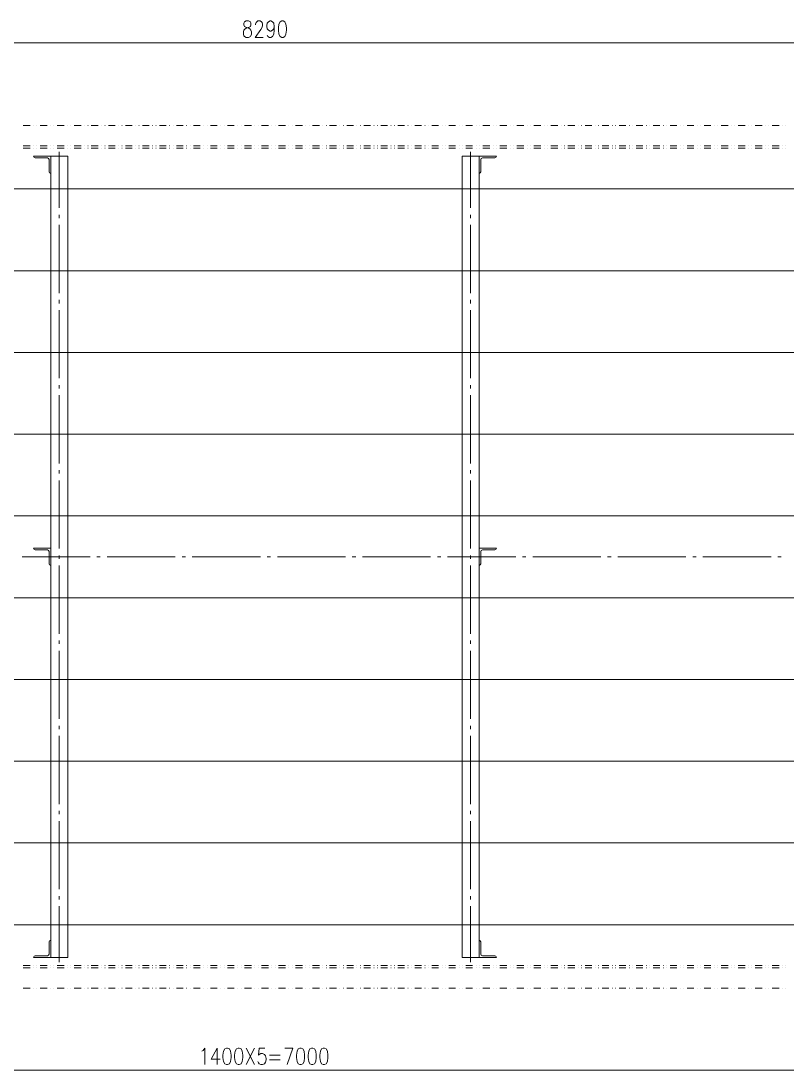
# Model space of a CAD drawing. Header units: millimetres. Extents: x 0 to 829, y 0 to 586.
# Drawn here: x 257.9 to 396.6, y 141.6 to 331.4 of the extents above; entities that cross this region are included whole.
import ezdxf

# ---------------------------------------------------------------- set-up
doc = ezdxf.new("R2010")
doc.units = ezdxf.units.MM

msp = doc.modelspace()

# ---------------------------------------------------------------- linework, layer by layer
at = {"color": 0, "lineweight": 0}
for points in [[(298.707528, 331.413556), (298.390028, 331.272444), (298.284194, 330.990222), (298.284194, 330.708), (298.390028, 330.425778), (298.601694, 330.284667), (299.025028, 330.147083), (299.339, 330.005972), (299.550667, 329.72375), (299.6565, 329.441528), (299.6565, 329.018194), (299.550667, 328.735972), (299.444833, 328.594861), (299.127333, 328.45375), (298.707528, 328.45375), (298.390028, 328.594861), (298.284194, 328.735972), (298.178361, 329.018194), (298.178361, 329.441528), (298.284194, 329.72375), (298.495861, 330.005972), (298.813361, 330.147083), (299.233167, 330.284667), (299.444833, 330.425778), (299.550667, 330.708), (299.550667, 330.990222), (299.444833, 331.272444), (299.127333, 331.413556)], [(305.14925, 331.413556), (304.83175, 331.272444), (304.623611, 330.849111), (304.517778, 330.147083), (304.517778, 329.72375), (304.623611, 329.018194), (304.83175, 328.594861), (305.14925, 328.45375), (305.360917, 328.45375), (305.678417, 328.594861), (305.890083, 329.018194), (305.995917, 329.72375), (305.995917, 330.147083), (305.890083, 330.849111), (305.678417, 331.272444), (305.360917, 331.413556)], [(295.11625, 145.584333), (294.79875, 145.443222), (294.587083, 145.023417), (294.48125, 144.317861), (294.48125, 143.894528), (294.587083, 143.1925), (294.79875, 142.769167), (295.11625, 142.628056), (295.327917, 142.628056), (295.641889, 142.769167), (295.853556, 143.1925), (295.959389, 143.894528), (295.959389, 144.317861), (295.853556, 145.023417), (295.641889, 145.443222), (295.327917, 145.584333)], [(297.225861, 145.584333), (296.911889, 145.443222), (296.700222, 145.023417), (296.594389, 144.317861), (296.594389, 143.894528), (296.700222, 143.1925), (296.911889, 142.769167), (297.225861, 142.628056), (297.437528, 142.628056), (297.755028, 142.769167), (297.966694, 143.1925), (298.072528, 143.894528), (298.072528, 144.317861), (297.966694, 145.023417), (297.755028, 145.443222), (297.437528, 145.584333)], [(308.423028, 145.584333), (308.109056, 145.443222), (307.897389, 145.023417), (307.791556, 144.317861), (307.791556, 143.894528), (307.897389, 143.1925), (308.109056, 142.769167), (308.423028, 142.628056), (308.634694, 142.628056), (308.952194, 142.769167), (309.163861, 143.1925), (309.269694, 143.894528), (309.269694, 144.317861), (309.163861, 145.023417), (308.952194, 145.443222), (308.634694, 145.584333)], [(310.536167, 145.584333), (310.222194, 145.443222), (310.010528, 145.023417), (309.904694, 144.317861), (309.904694, 143.894528), (310.010528, 143.1925), (310.222194, 142.769167), (310.536167, 142.628056), (310.747833, 142.628056), (311.065333, 142.769167), (311.277, 143.1925), (311.382833, 143.894528), (311.382833, 144.317861), (311.277, 145.023417), (311.065333, 145.443222), (310.747833, 145.584333)], [(312.649306, 145.584333), (312.331806, 145.443222), (312.123667, 145.023417), (312.017833, 144.317861), (312.017833, 143.894528), (312.123667, 143.1925), (312.331806, 142.769167), (312.649306, 142.628056), (312.860972, 142.628056), (313.178472, 142.769167), (313.390139, 143.1925), (313.495972, 143.894528), (313.495972, 144.317861), (313.390139, 145.023417), (313.178472, 145.443222), (312.860972, 145.584333)]]:
    msp.add_lwpolyline(points, close=True, dxfattribs=at)
for points in [[(300.397333, 330.708), (300.397333, 330.849111), (300.503167, 331.131333), (300.609, 331.272444), (300.820667, 331.413556), (301.240472, 331.413556), (301.452139, 331.272444), (301.557972, 331.131333), (301.663806, 330.849111), (301.663806, 330.566889), (301.557972, 330.284667), (301.346306, 329.864861), (300.2915, 328.45375), (301.769639, 328.45375)], [(303.776944, 330.425778), (303.671111, 330.005972), (303.459444, 329.72375), (303.141944, 329.582639), (303.036111, 329.582639), (302.722139, 329.72375), (302.510472, 330.005972), (302.404639, 330.425778), (302.404639, 330.566889), (302.510472, 330.990222), (302.722139, 331.272444), (303.036111, 331.413556), (303.141944, 331.413556), (303.459444, 331.272444), (303.671111, 330.990222), (303.776944, 330.425778), (303.776944, 329.72375), (303.671111, 329.018194), (303.459444, 328.594861), (303.141944, 328.45375), (302.930278, 328.45375), (302.616306, 328.594861), (302.510472, 328.877083)], [(98.001667, 327.4695), (506.169083, 327.4695)], [(258.335639, 312.51525), (259.570361, 312.51525)], [(260.184194, 312.51525), (260.201833, 312.51525)], [(260.801556, 312.51525), (260.819194, 312.51525)], [(261.418917, 312.51525), (262.650111, 312.51525)], [(263.267472, 312.51525), (263.285111, 312.51525)], [(263.881306, 312.51525), (263.898944, 312.51525)], [(264.498667, 312.51525), (265.729861, 312.51525)], [(266.347222, 312.51525), (266.364861, 312.51525)], [(266.964583, 312.51525), (266.982222, 312.51525)], [(267.578417, 312.51525), (268.813139, 312.51525)], [(269.426972, 312.51525), (269.444611, 312.51525)], [(270.044333, 312.51525), (270.061972, 312.51525)], [(270.661694, 312.51525), (271.892889, 312.51525)], [(272.51025, 312.51525), (272.527889, 312.51525)], [(273.124083, 312.51525), (273.141722, 312.51525)], [(273.741444, 312.51525), (274.972639, 312.51525)], [(275.59, 312.51525), (275.607639, 312.51525)], [(276.207361, 312.51525), (276.225, 312.51525)], [(276.821194, 312.51525), (278.055917, 312.51525)], [(278.66975, 312.51525), (278.687389, 312.51525)], [(279.287111, 312.51525), (279.30475, 312.51525)], [(279.904472, 312.51525), (281.135667, 312.51525)], [(281.753028, 312.51525), (281.770667, 312.51525)], [(282.366861, 312.51525), (282.3845, 312.51525)], [(282.984222, 312.51525), (284.215417, 312.51525)], [(284.832778, 312.51525), (284.850417, 312.51525)], [(285.450139, 312.51525), (285.467778, 312.51525)], [(286.063972, 312.51525), (287.298694, 312.51525)], [(287.912528, 312.51525), (287.930167, 312.51525)], [(288.529889, 312.51525), (288.547528, 312.51525)], [(289.14725, 312.51525), (290.378444, 312.51525)], [(290.995806, 312.51525), (291.013444, 312.51525)], [(291.613167, 312.51525), (291.630806, 312.51525)], [(292.227, 312.51525), (293.461722, 312.51525)], [(294.075556, 312.51525), (294.093194, 312.51525)], [(294.692917, 312.51525), (294.710556, 312.51525)], [(295.310278, 312.51525), (296.541472, 312.51525)], [(297.158833, 312.51525), (297.176472, 312.51525)], [(297.772667, 312.51525), (297.790306, 312.51525)], [(298.390028, 312.51525), (299.621222, 312.51525)], [(300.238583, 312.51525), (300.256222, 312.51525)], [(300.855944, 312.51525), (300.873583, 312.51525)], [(301.469778, 312.51525), (302.7045, 312.51525)], [(303.318333, 312.51525), (303.335972, 312.51525)], [(303.935694, 312.51525), (303.953333, 312.51525)], [(304.553056, 312.51525), (305.78425, 312.51525)], [(306.401611, 312.51525), (306.41925, 312.51525)], [(307.015444, 312.51525), (307.033083, 312.51525)], [(307.632806, 312.51525), (308.864, 312.51525)], [(309.481361, 312.51525), (309.499, 312.51525)], [(310.098722, 312.51525), (310.116361, 312.51525)], [(310.712556, 312.51525), (311.947278, 312.51525)], [(312.561111, 312.51525), (312.57875, 312.51525)], [(313.178472, 312.51525), (313.196111, 312.51525)], [(313.795833, 312.51525), (315.027028, 312.51525)], [(315.644389, 312.51525), (315.662028, 312.51525)], [(316.258222, 312.51525), (316.275861, 312.51525)], [(316.875583, 312.51525), (318.106778, 312.51525)], [(318.724139, 312.51525), (318.741778, 312.51525)], [(319.3415, 312.51525), (319.359139, 312.51525)], [(319.955333, 312.51525), (321.190056, 312.51525)], [(321.803889, 312.51525), (321.821528, 312.51525)], [(322.42125, 312.51525), (322.438889, 312.51525)], [(323.038611, 312.51525), (324.269806, 312.51525)], [(324.887167, 312.51525), (324.904806, 312.51525)], [(325.501, 312.51525), (325.518639, 312.51525)], [(326.118361, 312.51525), (327.349556, 312.51525)], [(327.966917, 312.51525), (327.984556, 312.51525)], [(328.584278, 312.51525), (328.601917, 312.51525)], [(329.198111, 312.51525), (330.432833, 312.51525)], [(331.046667, 312.51525), (331.064306, 312.51525)], [(331.664028, 312.51525), (331.681667, 312.51525)], [(332.281389, 312.51525), (333.512583, 312.51525)], [(334.129944, 312.51525), (334.147583, 312.51525)], [(334.743778, 312.51525), (334.761417, 312.51525)], [(335.361139, 312.51525), (336.592333, 312.51525)], [(337.209694, 312.51525), (337.227333, 312.51525)], [(337.827056, 312.51525), (337.844694, 312.51525)], [(338.440889, 312.51525), (339.675611, 312.51525)], [(340.289444, 312.51525), (340.307083, 312.51525)], [(340.906806, 312.51525), (340.924444, 312.51525)], [(341.524167, 312.51525), (342.755361, 312.51525)], [(343.372722, 312.51525), (343.390361, 312.51525)], [(343.986556, 312.51525), (344.004194, 312.51525)], [(344.603917, 312.51525), (345.835111, 312.51525)], [(346.452472, 312.51525), (346.470111, 312.51525)], [(347.069833, 312.51525), (347.087472, 312.51525)], [(347.683667, 312.51525), (348.918389, 312.51525)], [(349.532222, 312.51525), (349.549861, 312.51525)], [(350.149583, 312.51525), (350.167222, 312.51525)], [(350.766944, 312.51525), (351.998139, 312.51525)], [(352.6155, 312.51525), (352.633139, 312.51525)], [(353.229333, 312.51525), (353.246972, 312.51525)], [(353.846694, 312.51525), (355.077889, 312.51525)], [(355.69525, 312.51525), (355.712889, 312.51525)], [(356.312611, 312.51525), (356.33025, 312.51525)], [(356.926444, 312.51525), (358.161167, 312.51525)], [(358.778528, 312.51525), (358.796167, 312.51525)], [(359.392361, 312.51525), (359.41, 312.51525)], [(360.009722, 312.51525), (361.240917, 312.51525)], [(361.858278, 312.51525), (361.875917, 312.51525)], [(362.475639, 312.51525), (362.493278, 312.51525)], [(363.089472, 312.51525), (364.324194, 312.51525)], [(364.938028, 312.51525), (364.955667, 312.51525)], [(365.555389, 312.51525), (365.573028, 312.51525)], [(366.17275, 312.51525), (367.403944, 312.51525)], [(368.021306, 312.51525), (368.038944, 312.51525)], [(368.635139, 312.51525), (368.652778, 312.51525)], [(369.2525, 312.51525), (370.483694, 312.51525)], [(371.101056, 312.51525), (371.118694, 312.51525)], [(371.718417, 312.51525), (371.736056, 312.51525)], [(372.33225, 312.51525), (373.566972, 312.51525)], [(374.180806, 312.51525), (374.198444, 312.51525)], [(374.798167, 312.51525), (374.815806, 312.51525)], [(375.415528, 312.51525), (376.646722, 312.51525)], [(377.264083, 312.51525), (377.281722, 312.51525)], [(377.877917, 312.51525), (377.895556, 312.51525)], [(378.495278, 312.51525), (379.726472, 312.51525)], [(380.343833, 312.51525), (380.361472, 312.51525)], [(380.961194, 312.51525), (380.978833, 312.51525)], [(381.575028, 312.51525), (382.80975, 312.51525)], [(383.423583, 312.51525), (383.441222, 312.51525)], [(384.040944, 312.51525), (384.058583, 312.51525)], [(384.658306, 312.51525), (385.8895, 312.51525)], [(386.506861, 312.51525), (386.5245, 312.51525)], [(387.120694, 312.51525), (387.138333, 312.51525)], [(387.738056, 312.51525), (388.96925, 312.51525)], [(389.586611, 312.51525), (389.60425, 312.51525)], [(390.203972, 312.51525), (390.221611, 312.51525)], [(390.817806, 312.51525), (392.052528, 312.51525)], [(392.666361, 312.51525), (392.684, 312.51525)], [(393.283722, 312.51525), (393.301361, 312.51525)], [(393.901083, 312.51525), (395.132278, 312.51525)], [(395.749639, 312.51525), (395.767278, 312.51525)], [(396.363472, 312.51525), (396.381111, 312.51525)], [(258.335639, 308.818139), (259.570361, 308.818139)], [(258.335639, 308.423028), (259.570361, 308.423028)], [(260.184194, 308.818139), (260.201833, 308.818139)], [(260.184194, 308.423028), (260.201833, 308.423028)], [(260.801556, 308.818139), (260.819194, 308.818139)], [(260.801556, 308.423028), (260.819194, 308.423028)], [(261.418917, 308.818139), (262.650111, 308.818139)], [(261.418917, 308.423028), (262.650111, 308.423028)], [(263.267472, 308.818139), (263.285111, 308.818139)], [(263.267472, 308.423028), (263.285111, 308.423028)], [(263.881306, 308.818139), (263.898944, 308.818139)], [(263.881306, 308.423028), (263.898944, 308.423028)], [(264.498667, 308.818139), (265.729861, 308.818139)], [(264.498667, 308.423028), (265.729861, 308.423028)], [(264.869083, 307.731583), (264.869083, 297.589222)], [(266.347222, 308.818139), (266.364861, 308.818139)], [(266.347222, 308.423028), (266.364861, 308.423028)], [(266.964583, 308.818139), (266.982222, 308.818139)], [(266.964583, 308.423028), (266.982222, 308.423028)], [(267.578417, 308.818139), (268.813139, 308.818139)], [(267.578417, 308.423028), (268.813139, 308.423028)], [(269.426972, 308.818139), (269.444611, 308.818139)], [(269.426972, 308.423028), (269.444611, 308.423028)], [(270.044333, 308.818139), (270.061972, 308.818139)], [(270.044333, 308.423028), (270.061972, 308.423028)], [(270.661694, 308.818139), (271.892889, 308.818139)], [(270.661694, 308.423028), (271.892889, 308.423028)], [(272.51025, 308.818139), (272.527889, 308.818139)], [(272.51025, 308.423028), (272.527889, 308.423028)], [(273.124083, 308.818139), (273.141722, 308.818139)], [(273.124083, 308.423028), (273.141722, 308.423028)], [(273.741444, 308.818139), (274.972639, 308.818139)], [(273.741444, 308.423028), (274.972639, 308.423028)], [(275.59, 308.818139), (275.607639, 308.818139)], [(275.59, 308.423028), (275.607639, 308.423028)], [(276.207361, 308.818139), (276.225, 308.818139)], [(276.207361, 308.423028), (276.225, 308.423028)], [(276.821194, 308.818139), (278.055917, 308.818139)], [(276.821194, 308.423028), (278.055917, 308.423028)], [(278.66975, 308.818139), (278.687389, 308.818139)], [(278.66975, 308.423028), (278.687389, 308.423028)], [(279.287111, 308.818139), (279.30475, 308.818139)], [(279.287111, 308.423028), (279.30475, 308.423028)], [(279.904472, 308.818139), (281.135667, 308.818139)], [(279.904472, 308.423028), (281.135667, 308.423028)], [(281.753028, 308.818139), (281.770667, 308.818139)], [(281.753028, 308.423028), (281.770667, 308.423028)], [(282.366861, 308.818139), (282.3845, 308.818139)], [(282.366861, 308.423028), (282.3845, 308.423028)], [(282.984222, 308.818139), (284.215417, 308.818139)], [(282.984222, 308.423028), (284.215417, 308.423028)], [(284.832778, 308.818139), (284.850417, 308.818139)], [(284.832778, 308.423028), (284.850417, 308.423028)], [(285.450139, 308.818139), (285.467778, 308.818139)], [(285.450139, 308.423028), (285.467778, 308.423028)], [(286.063972, 308.818139), (287.298694, 308.818139)], [(286.063972, 308.423028), (287.298694, 308.423028)], [(287.912528, 308.818139), (287.930167, 308.818139)], [(287.912528, 308.423028), (287.930167, 308.423028)], [(288.529889, 308.818139), (288.547528, 308.818139)], [(288.529889, 308.423028), (288.547528, 308.423028)], [(289.14725, 308.818139), (290.378444, 308.818139)], [(289.14725, 308.423028), (290.378444, 308.423028)], [(290.995806, 308.818139), (291.013444, 308.818139)], [(290.995806, 308.423028), (291.013444, 308.423028)], [(291.613167, 308.818139), (291.630806, 308.818139)], [(291.613167, 308.423028), (291.630806, 308.423028)], [(292.227, 308.818139), (293.461722, 308.818139)], [(292.227, 308.423028), (293.461722, 308.423028)], [(294.075556, 308.818139), (294.093194, 308.818139)], [(294.075556, 308.423028), (294.093194, 308.423028)], [(294.692917, 308.818139), (294.710556, 308.818139)], [(294.692917, 308.423028), (294.710556, 308.423028)], [(295.310278, 308.818139), (296.541472, 308.818139)], [(295.310278, 308.423028), (296.541472, 308.423028)], [(297.158833, 308.818139), (297.176472, 308.818139)], [(297.158833, 308.423028), (297.176472, 308.423028)], [(297.772667, 308.818139), (297.790306, 308.818139)], [(297.772667, 308.423028), (297.790306, 308.423028)], [(298.390028, 308.818139), (299.621222, 308.818139)], [(298.390028, 308.423028), (299.621222, 308.423028)], [(300.238583, 308.818139), (300.256222, 308.818139)], [(300.238583, 308.423028), (300.256222, 308.423028)], [(300.855944, 308.818139), (300.873583, 308.818139)], [(300.855944, 308.423028), (300.873583, 308.423028)], [(301.469778, 308.818139), (302.7045, 308.818139)], [(301.469778, 308.423028), (302.7045, 308.423028)], [(303.318333, 308.818139), (303.335972, 308.818139)], [(303.318333, 308.423028), (303.335972, 308.423028)], [(303.935694, 308.818139), (303.953333, 308.818139)], [(303.935694, 308.423028), (303.953333, 308.423028)], [(304.553056, 308.818139), (305.78425, 308.818139)], [(304.553056, 308.423028), (305.78425, 308.423028)], [(306.401611, 308.818139), (306.41925, 308.818139)], [(306.401611, 308.423028), (306.41925, 308.423028)], [(307.015444, 308.818139), (307.033083, 308.818139)], [(307.015444, 308.423028), (307.033083, 308.423028)], [(307.632806, 308.818139), (308.864, 308.818139)], [(307.632806, 308.423028), (308.864, 308.423028)], [(309.481361, 308.818139), (309.499, 308.818139)], [(309.481361, 308.423028), (309.499, 308.423028)], [(310.098722, 308.818139), (310.116361, 308.818139)], [(310.098722, 308.423028), (310.116361, 308.423028)], [(310.712556, 308.818139), (311.947278, 308.818139)], [(310.712556, 308.423028), (311.947278, 308.423028)], [(312.561111, 308.818139), (312.57875, 308.818139)], [(312.561111, 308.423028), (312.57875, 308.423028)], [(313.178472, 308.818139), (313.196111, 308.818139)], [(313.178472, 308.423028), (313.196111, 308.423028)], [(313.795833, 308.818139), (315.027028, 308.818139)], [(313.795833, 308.423028), (315.027028, 308.423028)], [(315.644389, 308.818139), (315.662028, 308.818139)], [(315.644389, 308.423028), (315.662028, 308.423028)], [(316.258222, 308.818139), (316.275861, 308.818139)], [(316.258222, 308.423028), (316.275861, 308.423028)], [(316.875583, 308.818139), (318.106778, 308.818139)], [(316.875583, 308.423028), (318.106778, 308.423028)], [(318.724139, 308.818139), (318.741778, 308.818139)], [(318.724139, 308.423028), (318.741778, 308.423028)], [(319.3415, 308.818139), (319.359139, 308.818139)], [(319.3415, 308.423028), (319.359139, 308.423028)], [(319.955333, 308.818139), (321.190056, 308.818139)], [(319.955333, 308.423028), (321.190056, 308.423028)], [(321.803889, 308.818139), (321.821528, 308.818139)], [(321.803889, 308.423028), (321.821528, 308.423028)], [(322.42125, 308.818139), (322.438889, 308.818139)], [(322.42125, 308.423028), (322.438889, 308.423028)], [(323.038611, 308.818139), (324.269806, 308.818139)], [(323.038611, 308.423028), (324.269806, 308.423028)], [(324.887167, 308.818139), (324.904806, 308.818139)], [(324.887167, 308.423028), (324.904806, 308.423028)], [(325.501, 308.818139), (325.518639, 308.818139)], [(325.501, 308.423028), (325.518639, 308.423028)], [(326.118361, 308.818139), (327.349556, 308.818139)], [(326.118361, 308.423028), (327.349556, 308.423028)], [(327.966917, 308.818139), (327.984556, 308.818139)], [(327.966917, 308.423028), (327.984556, 308.423028)], [(328.584278, 308.818139), (328.601917, 308.818139)], [(328.584278, 308.423028), (328.601917, 308.423028)], [(329.198111, 308.818139), (330.432833, 308.818139)], [(329.198111, 308.423028), (330.432833, 308.423028)], [(331.046667, 308.818139), (331.064306, 308.818139)], [(331.046667, 308.423028), (331.064306, 308.423028)], [(331.664028, 308.818139), (331.681667, 308.818139)], [(331.664028, 308.423028), (331.681667, 308.423028)], [(332.281389, 308.818139), (333.512583, 308.818139)], [(332.281389, 308.423028), (333.512583, 308.423028)], [(334.129944, 308.818139), (334.147583, 308.818139)], [(334.129944, 308.423028), (334.147583, 308.423028)], [(334.743778, 308.818139), (334.761417, 308.818139)], [(334.743778, 308.423028), (334.761417, 308.423028)], [(335.361139, 308.818139), (336.592333, 308.818139)], [(335.361139, 308.423028), (336.592333, 308.423028)], [(337.209694, 308.818139), (337.227333, 308.818139)], [(337.209694, 308.423028), (337.227333, 308.423028)], [(337.827056, 308.818139), (337.844694, 308.818139)], [(337.827056, 308.423028), (337.844694, 308.423028)], [(338.440889, 308.818139), (339.675611, 308.818139)], [(338.440889, 308.423028), (339.675611, 308.423028)], [(339.305194, 307.731583), (339.305194, 297.589222)], [(340.289444, 308.818139), (340.307083, 308.818139)], [(340.289444, 308.423028), (340.307083, 308.423028)], [(340.906806, 308.818139), (340.924444, 308.818139)], [(340.906806, 308.423028), (340.924444, 308.423028)], [(341.524167, 308.818139), (342.755361, 308.818139)], [(341.524167, 308.423028), (342.755361, 308.423028)], [(343.372722, 308.818139), (343.390361, 308.818139)], [(343.372722, 308.423028), (343.390361, 308.423028)], [(343.986556, 308.818139), (344.004194, 308.818139)], [(343.986556, 308.423028), (344.004194, 308.423028)], [(344.603917, 308.818139), (345.835111, 308.818139)], [(344.603917, 308.423028), (345.835111, 308.423028)], [(346.452472, 308.818139), (346.470111, 308.818139)], [(346.452472, 308.423028), (346.470111, 308.423028)], [(347.069833, 308.818139), (347.087472, 308.818139)], [(347.069833, 308.423028), (347.087472, 308.423028)], [(347.683667, 308.818139), (348.918389, 308.818139)], [(347.683667, 308.423028), (348.918389, 308.423028)], [(349.532222, 308.818139), (349.549861, 308.818139)], [(349.532222, 308.423028), (349.549861, 308.423028)], [(350.149583, 308.818139), (350.167222, 308.818139)], [(350.149583, 308.423028), (350.167222, 308.423028)], [(350.766944, 308.818139), (351.998139, 308.818139)], [(350.766944, 308.423028), (351.998139, 308.423028)], [(352.6155, 308.818139), (352.633139, 308.818139)], [(352.6155, 308.423028), (352.633139, 308.423028)], [(353.229333, 308.818139), (353.246972, 308.818139)], [(353.229333, 308.423028), (353.246972, 308.423028)], [(353.846694, 308.818139), (355.077889, 308.818139)], [(353.846694, 308.423028), (355.077889, 308.423028)], [(355.69525, 308.818139), (355.712889, 308.818139)], [(355.69525, 308.423028), (355.712889, 308.423028)], [(356.312611, 308.818139), (356.33025, 308.818139)], [(356.312611, 308.423028), (356.33025, 308.423028)], [(356.926444, 308.818139), (358.161167, 308.818139)], [(356.926444, 308.423028), (358.161167, 308.423028)], [(358.778528, 308.818139), (358.796167, 308.818139)], [(358.778528, 308.423028), (358.796167, 308.423028)], [(359.392361, 308.818139), (359.41, 308.818139)], [(359.392361, 308.423028), (359.41, 308.423028)], [(360.009722, 308.818139), (361.240917, 308.818139)], [(360.009722, 308.423028), (361.240917, 308.423028)], [(361.858278, 308.818139), (361.875917, 308.818139)], [(361.858278, 308.423028), (361.875917, 308.423028)], [(362.475639, 308.818139), (362.493278, 308.818139)], [(362.475639, 308.423028), (362.493278, 308.423028)], [(363.089472, 308.818139), (364.324194, 308.818139)], [(363.089472, 308.423028), (364.324194, 308.423028)], [(364.938028, 308.818139), (364.955667, 308.818139)], [(364.938028, 308.423028), (364.955667, 308.423028)], [(365.555389, 308.818139), (365.573028, 308.818139)], [(365.555389, 308.423028), (365.573028, 308.423028)], [(366.17275, 308.818139), (367.403944, 308.818139)], [(366.17275, 308.423028), (367.403944, 308.423028)], [(368.021306, 308.818139), (368.038944, 308.818139)], [(368.021306, 308.423028), (368.038944, 308.423028)], [(368.635139, 308.818139), (368.652778, 308.818139)], [(368.635139, 308.423028), (368.652778, 308.423028)], [(369.2525, 308.818139), (370.483694, 308.818139)], [(369.2525, 308.423028), (370.483694, 308.423028)], [(371.101056, 308.818139), (371.118694, 308.818139)], [(371.101056, 308.423028), (371.118694, 308.423028)], [(371.718417, 308.818139), (371.736056, 308.818139)], [(371.718417, 308.423028), (371.736056, 308.423028)], [(372.33225, 308.818139), (373.566972, 308.818139)], [(372.33225, 308.423028), (373.566972, 308.423028)], [(374.180806, 308.818139), (374.198444, 308.818139)], [(374.180806, 308.423028), (374.198444, 308.423028)], [(374.798167, 308.818139), (374.815806, 308.818139)], [(374.798167, 308.423028), (374.815806, 308.423028)], [(375.415528, 308.818139), (376.646722, 308.818139)], [(375.415528, 308.423028), (376.646722, 308.423028)], [(377.264083, 308.818139), (377.281722, 308.818139)], [(377.264083, 308.423028), (377.281722, 308.423028)], [(377.877917, 308.818139), (377.895556, 308.818139)], [(377.877917, 308.423028), (377.895556, 308.423028)], [(378.495278, 308.818139), (379.726472, 308.818139)], [(378.495278, 308.423028), (379.726472, 308.423028)], [(380.343833, 308.818139), (380.361472, 308.818139)], [(380.343833, 308.423028), (380.361472, 308.423028)], [(380.961194, 308.818139), (380.978833, 308.818139)], [(380.961194, 308.423028), (380.978833, 308.423028)], [(381.575028, 308.818139), (382.80975, 308.818139)], [(381.575028, 308.423028), (382.80975, 308.423028)], [(383.423583, 308.818139), (383.441222, 308.818139)], [(383.423583, 308.423028), (383.441222, 308.423028)], [(384.040944, 308.818139), (384.058583, 308.818139)], [(384.040944, 308.423028), (384.058583, 308.423028)], [(384.658306, 308.818139), (385.8895, 308.818139)], [(384.658306, 308.423028), (385.8895, 308.423028)], [(386.506861, 308.818139), (386.5245, 308.818139)], [(386.506861, 308.423028), (386.5245, 308.423028)], [(387.120694, 308.818139), (387.138333, 308.818139)], [(387.120694, 308.423028), (387.138333, 308.423028)], [(387.738056, 308.818139), (388.96925, 308.818139)], [(387.738056, 308.423028), (388.96925, 308.423028)], [(389.586611, 308.818139), (389.60425, 308.818139)], [(389.586611, 308.423028), (389.60425, 308.423028)], [(390.203972, 308.818139), (390.221611, 308.818139)], [(390.203972, 308.423028), (390.221611, 308.423028)], [(390.817806, 308.818139), (392.052528, 308.818139)], [(390.817806, 308.423028), (392.052528, 308.423028)], [(392.666361, 308.818139), (392.684, 308.818139)], [(392.666361, 308.423028), (392.684, 308.423028)], [(393.283722, 308.818139), (393.301361, 308.818139)], [(393.283722, 308.423028), (393.301361, 308.423028)], [(393.901083, 308.818139), (395.132278, 308.818139)], [(393.901083, 308.423028), (395.132278, 308.423028)], [(395.749639, 308.818139), (395.767278, 308.818139)], [(395.749639, 308.423028), (395.767278, 308.423028)], [(396.363472, 308.818139), (396.381111, 308.818139)], [(396.363472, 308.423028), (396.381111, 308.423028)], [(260.208889, 306.944889), (266.421306, 306.944889)], [(260.208889, 306.944889), (260.297083, 306.733222), (260.505222, 306.648556)], [(260.505222, 306.648556), (262.724194, 306.648556)], [(263.020528, 306.352222), (262.932333, 306.560361), (262.724194, 306.648556)], [(263.020528, 306.352222), (263.020528, 304.13325)], [(263.316861, 306.944889), (263.316861, 162.013194)], [(266.421306, 306.944889), (266.421306, 162.013194)], [(337.752972, 306.944889), (337.752972, 162.013194)], [(343.961861, 306.944889), (337.752972, 306.944889)], [(340.857417, 306.944889), (340.857417, 162.013194)], [(341.450083, 306.648556), (341.241944, 306.560361), (341.15375, 306.352222)], [(341.15375, 306.352222), (341.15375, 304.13325)], [(343.669056, 306.648556), (341.450083, 306.648556)], [(343.669056, 306.648556), (343.877194, 306.733222), (343.961861, 306.944889)], [(263.020528, 304.13325), (263.105194, 303.925111), (263.316861, 303.836917)], [(340.857417, 303.836917), (341.065556, 303.925111), (341.15375, 304.13325)], [(100.460528, 301.028806), (509.128889, 301.028806)], [(264.869083, 296.358028), (264.869083, 295.740667)], [(339.305194, 296.358028), (339.305194, 295.740667)], [(264.869083, 294.509472), (264.869083, 282.183417)], [(339.305194, 294.509472), (339.305194, 282.183417)], [(95.045389, 286.240361), (509.128889, 286.240361)], [(264.869083, 280.952222), (264.869083, 280.334861)], [(339.305194, 280.952222), (339.305194, 280.334861)], [(264.869083, 279.103667), (264.869083, 266.777611)], [(339.305194, 279.103667), (339.305194, 266.777611)], [(95.045389, 271.451917), (509.128889, 271.451917)], [(264.869083, 265.546417), (264.869083, 264.929056)], [(339.305194, 265.546417), (339.305194, 264.929056)], [(264.869083, 263.697861), (264.869083, 251.375333)], [(339.305194, 263.697861), (339.305194, 251.375333)], [(95.045389, 256.663472), (509.128889, 256.663472)], [(264.869083, 250.140611), (264.869083, 249.526778)], [(339.305194, 250.140611), (339.305194, 249.526778)], [(264.869083, 248.292056), (264.869083, 235.969528)], [(339.305194, 248.292056), (339.305194, 235.969528)], [(95.045389, 241.875028), (509.128889, 241.875028)], [(260.208889, 236.033028), (263.316861, 236.033028)], [(260.208889, 236.033028), (260.297083, 235.821361), (260.505222, 235.736694)], [(260.505222, 235.736694), (262.724194, 235.736694)], [(263.020528, 235.440361), (262.932333, 235.6485), (262.724194, 235.736694)], [(263.020528, 235.440361), (263.020528, 233.221389)], [(343.961861, 236.033028), (340.857417, 236.033028)], [(341.450083, 235.736694), (341.241944, 235.6485), (341.15375, 235.440361)], [(341.15375, 235.440361), (341.15375, 233.221389)], [(343.669056, 235.736694), (341.450083, 235.736694)], [(343.669056, 235.736694), (343.877194, 235.821361), (343.961861, 236.033028)], [(258.120444, 234.480806), (270.442972, 234.480806)], [(264.869083, 234.738333), (264.869083, 234.120972)], [(271.674167, 234.480806), (272.291528, 234.480806)], [(273.522722, 234.480806), (285.848778, 234.480806)], [(287.079972, 234.480806), (287.697333, 234.480806)], [(288.928528, 234.480806), (301.251056, 234.480806)], [(302.485778, 234.480806), (303.099611, 234.480806)], [(304.334333, 234.480806), (316.656861, 234.480806)], [(317.891583, 234.480806), (318.505417, 234.480806)], [(319.740139, 234.480806), (332.062667, 234.480806)], [(333.293861, 234.480806), (333.911222, 234.480806)], [(335.142417, 234.480806), (347.468472, 234.480806)], [(339.305194, 234.738333), (339.305194, 234.120972)], [(348.699667, 234.480806), (349.317028, 234.480806)], [(350.548222, 234.480806), (362.87075, 234.480806)], [(364.105472, 234.480806), (364.719306, 234.480806)], [(365.954028, 234.480806), (378.276556, 234.480806)], [(379.511278, 234.480806), (380.125111, 234.480806)], [(381.359833, 234.480806), (393.682361, 234.480806)], [(394.913556, 234.480806), (395.530917, 234.480806)], [(263.020528, 233.221389), (263.105194, 233.01325), (263.316861, 232.925056)], [(264.869083, 232.889778), (264.869083, 220.563722)], [(339.305194, 232.889778), (339.305194, 220.563722)], [(340.857417, 232.925056), (341.065556, 233.01325), (341.15375, 233.221389)], [(95.045389, 227.086583), (509.128889, 227.086583)], [(264.869083, 219.332528), (264.869083, 218.715167)], [(339.305194, 219.332528), (339.305194, 218.715167)], [(264.869083, 217.483972), (264.869083, 205.157917)], [(339.305194, 217.483972), (339.305194, 205.157917)], [(95.045389, 212.294611), (509.128889, 212.294611)], [(264.869083, 203.926722), (264.869083, 203.309361)], [(339.305194, 203.926722), (339.305194, 203.309361)], [(264.869083, 202.078167), (264.869083, 189.755639)], [(339.305194, 202.078167), (339.305194, 189.755639)], [(95.045389, 197.506167), (509.128889, 197.506167)], [(264.869083, 188.520917), (264.869083, 187.907083)], [(339.305194, 188.520917), (339.305194, 187.907083)], [(264.869083, 186.672361), (264.869083, 174.349833)], [(339.305194, 186.672361), (339.305194, 174.349833)], [(95.045389, 182.717722), (509.128889, 182.717722)], [(264.869083, 173.118639), (264.869083, 172.501278)], [(339.305194, 173.118639), (339.305194, 172.501278)], [(264.869083, 171.270083), (264.869083, 161.127722)], [(339.305194, 171.270083), (339.305194, 161.127722)], [(100.460528, 167.929278), (509.128889, 167.929278)], [(263.316861, 165.121167), (263.105194, 165.032972), (263.020528, 164.824833)], [(341.15375, 164.824833), (341.065556, 165.032972), (340.857417, 165.121167)], [(263.020528, 162.605861), (263.020528, 164.824833)], [(341.15375, 162.605861), (341.15375, 164.824833)], [(260.505222, 162.309528), (260.297083, 162.224861), (260.208889, 162.013194)], [(260.208889, 162.013194), (266.421306, 162.013194)], [(260.505222, 162.309528), (262.724194, 162.309528)], [(262.724194, 162.309528), (262.932333, 162.397722), (263.020528, 162.605861)], [(343.961861, 162.013194), (337.752972, 162.013194)], [(341.15375, 162.605861), (341.241944, 162.397722), (341.450083, 162.309528)], [(343.669056, 162.309528), (341.450083, 162.309528)], [(343.961861, 162.013194), (343.877194, 162.224861), (343.669056, 162.309528)], [(258.335639, 160.535056), (259.570361, 160.535056)], [(258.335639, 160.139944), (259.570361, 160.139944)], [(260.184194, 160.535056), (260.201833, 160.535056)], [(260.184194, 160.139944), (260.201833, 160.139944)], [(260.801556, 160.535056), (260.819194, 160.535056)], [(260.801556, 160.139944), (260.819194, 160.139944)], [(261.418917, 160.535056), (262.650111, 160.535056)], [(261.418917, 160.139944), (262.650111, 160.139944)], [(263.267472, 160.535056), (263.285111, 160.535056)], [(263.267472, 160.139944), (263.285111, 160.139944)], [(263.881306, 160.535056), (263.898944, 160.535056)], [(263.881306, 160.139944), (263.898944, 160.139944)], [(264.498667, 160.535056), (265.729861, 160.535056)], [(264.498667, 160.139944), (265.729861, 160.139944)], [(266.347222, 160.535056), (266.364861, 160.535056)], [(266.347222, 160.139944), (266.364861, 160.139944)], [(266.964583, 160.535056), (266.982222, 160.535056)], [(266.964583, 160.139944), (266.982222, 160.139944)], [(267.578417, 160.535056), (268.813139, 160.535056)], [(267.578417, 160.139944), (268.813139, 160.139944)], [(269.426972, 160.535056), (269.444611, 160.535056)], [(269.426972, 160.139944), (269.444611, 160.139944)], [(270.044333, 160.535056), (270.061972, 160.535056)], [(270.044333, 160.139944), (270.061972, 160.139944)], [(270.661694, 160.535056), (271.892889, 160.535056)], [(270.661694, 160.139944), (271.892889, 160.139944)], [(272.51025, 160.535056), (272.527889, 160.535056)], [(272.51025, 160.139944), (272.527889, 160.139944)], [(273.124083, 160.535056), (273.141722, 160.535056)], [(273.124083, 160.139944), (273.141722, 160.139944)], [(273.741444, 160.535056), (274.972639, 160.535056)], [(273.741444, 160.139944), (274.972639, 160.139944)], [(275.59, 160.535056), (275.607639, 160.535056)], [(275.59, 160.139944), (275.607639, 160.139944)], [(276.207361, 160.535056), (276.225, 160.535056)], [(276.207361, 160.139944), (276.225, 160.139944)], [(276.821194, 160.535056), (278.055917, 160.535056)], [(276.821194, 160.139944), (278.055917, 160.139944)], [(278.66975, 160.535056), (278.687389, 160.535056)], [(278.66975, 160.139944), (278.687389, 160.139944)], [(279.287111, 160.535056), (279.30475, 160.535056)], [(279.287111, 160.139944), (279.30475, 160.139944)], [(279.904472, 160.535056), (281.135667, 160.535056)], [(279.904472, 160.139944), (281.135667, 160.139944)], [(281.753028, 160.535056), (281.770667, 160.535056)], [(281.753028, 160.139944), (281.770667, 160.139944)], [(282.366861, 160.535056), (282.3845, 160.535056)], [(282.366861, 160.139944), (282.3845, 160.139944)], [(282.984222, 160.535056), (284.215417, 160.535056)], [(282.984222, 160.139944), (284.215417, 160.139944)], [(284.832778, 160.535056), (284.850417, 160.535056)], [(284.832778, 160.139944), (284.850417, 160.139944)], [(285.450139, 160.535056), (285.467778, 160.535056)], [(285.450139, 160.139944), (285.467778, 160.139944)], [(286.063972, 160.535056), (287.298694, 160.535056)], [(286.063972, 160.139944), (287.298694, 160.139944)], [(287.912528, 160.535056), (287.930167, 160.535056)], [(287.912528, 160.139944), (287.930167, 160.139944)], [(288.529889, 160.535056), (288.547528, 160.535056)], [(288.529889, 160.139944), (288.547528, 160.139944)], [(289.14725, 160.535056), (290.378444, 160.535056)], [(289.14725, 160.139944), (290.378444, 160.139944)], [(290.995806, 160.535056), (291.013444, 160.535056)], [(290.995806, 160.139944), (291.013444, 160.139944)], [(291.613167, 160.535056), (291.630806, 160.535056)], [(291.613167, 160.139944), (291.630806, 160.139944)], [(292.227, 160.535056), (293.461722, 160.535056)], [(292.227, 160.139944), (293.461722, 160.139944)], [(294.075556, 160.535056), (294.093194, 160.535056)], [(294.075556, 160.139944), (294.093194, 160.139944)], [(294.692917, 160.535056), (294.710556, 160.535056)], [(294.692917, 160.139944), (294.710556, 160.139944)], [(295.310278, 160.535056), (296.541472, 160.535056)], [(295.310278, 160.139944), (296.541472, 160.139944)], [(297.158833, 160.535056), (297.176472, 160.535056)], [(297.158833, 160.139944), (297.176472, 160.139944)], [(297.772667, 160.535056), (297.790306, 160.535056)], [(297.772667, 160.139944), (297.790306, 160.139944)], [(298.390028, 160.535056), (299.621222, 160.535056)], [(298.390028, 160.139944), (299.621222, 160.139944)], [(300.238583, 160.535056), (300.256222, 160.535056)], [(300.238583, 160.139944), (300.256222, 160.139944)], [(300.855944, 160.535056), (300.873583, 160.535056)], [(300.855944, 160.139944), (300.873583, 160.139944)], [(301.469778, 160.535056), (302.7045, 160.535056)], [(301.469778, 160.139944), (302.7045, 160.139944)], [(303.318333, 160.535056), (303.335972, 160.535056)], [(303.318333, 160.139944), (303.335972, 160.139944)], [(303.935694, 160.535056), (303.953333, 160.535056)], [(303.935694, 160.139944), (303.953333, 160.139944)], [(304.553056, 160.535056), (305.78425, 160.535056)], [(304.553056, 160.139944), (305.78425, 160.139944)], [(306.401611, 160.535056), (306.41925, 160.535056)], [(306.401611, 160.139944), (306.41925, 160.139944)], [(307.015444, 160.535056), (307.033083, 160.535056)], [(307.015444, 160.139944), (307.033083, 160.139944)], [(307.632806, 160.535056), (308.864, 160.535056)], [(307.632806, 160.139944), (308.864, 160.139944)], [(309.481361, 160.535056), (309.499, 160.535056)], [(309.481361, 160.139944), (309.499, 160.139944)], [(310.098722, 160.535056), (310.116361, 160.535056)], [(310.098722, 160.139944), (310.116361, 160.139944)], [(310.712556, 160.535056), (311.947278, 160.535056)], [(310.712556, 160.139944), (311.947278, 160.139944)], [(312.561111, 160.535056), (312.57875, 160.535056)], [(312.561111, 160.139944), (312.57875, 160.139944)], [(313.178472, 160.535056), (313.196111, 160.535056)], [(313.178472, 160.139944), (313.196111, 160.139944)], [(313.795833, 160.535056), (315.027028, 160.535056)], [(313.795833, 160.139944), (315.027028, 160.139944)], [(315.644389, 160.535056), (315.662028, 160.535056)], [(315.644389, 160.139944), (315.662028, 160.139944)], [(316.258222, 160.535056), (316.275861, 160.535056)], [(316.258222, 160.139944), (316.275861, 160.139944)], [(316.875583, 160.535056), (318.106778, 160.535056)], [(316.875583, 160.139944), (318.106778, 160.139944)], [(318.724139, 160.535056), (318.741778, 160.535056)], [(318.724139, 160.139944), (318.741778, 160.139944)], [(319.3415, 160.535056), (319.359139, 160.535056)], [(319.3415, 160.139944), (319.359139, 160.139944)], [(319.955333, 160.535056), (321.190056, 160.535056)], [(319.955333, 160.139944), (321.190056, 160.139944)], [(321.803889, 160.535056), (321.821528, 160.535056)], [(321.803889, 160.139944), (321.821528, 160.139944)], [(322.42125, 160.535056), (322.438889, 160.535056)], [(322.42125, 160.139944), (322.438889, 160.139944)], [(323.038611, 160.535056), (324.269806, 160.535056)], [(323.038611, 160.139944), (324.269806, 160.139944)], [(324.887167, 160.535056), (324.904806, 160.535056)], [(324.887167, 160.139944), (324.904806, 160.139944)], [(325.501, 160.535056), (325.518639, 160.535056)], [(325.501, 160.139944), (325.518639, 160.139944)], [(326.118361, 160.535056), (327.349556, 160.535056)], [(326.118361, 160.139944), (327.349556, 160.139944)], [(327.966917, 160.535056), (327.984556, 160.535056)], [(327.966917, 160.139944), (327.984556, 160.139944)], [(328.584278, 160.535056), (328.601917, 160.535056)], [(328.584278, 160.139944), (328.601917, 160.139944)], [(329.198111, 160.535056), (330.432833, 160.535056)], [(329.198111, 160.139944), (330.432833, 160.139944)], [(331.046667, 160.535056), (331.064306, 160.535056)], [(331.046667, 160.139944), (331.064306, 160.139944)], [(331.664028, 160.535056), (331.681667, 160.535056)], [(331.664028, 160.139944), (331.681667, 160.139944)], [(332.281389, 160.535056), (333.512583, 160.535056)], [(332.281389, 160.139944), (333.512583, 160.139944)], [(334.129944, 160.535056), (334.147583, 160.535056)], [(334.129944, 160.139944), (334.147583, 160.139944)], [(334.743778, 160.535056), (334.761417, 160.535056)], [(334.743778, 160.139944), (334.761417, 160.139944)], [(335.361139, 160.535056), (336.592333, 160.535056)], [(335.361139, 160.139944), (336.592333, 160.139944)], [(337.209694, 160.535056), (337.227333, 160.535056)], [(337.209694, 160.139944), (337.227333, 160.139944)], [(337.827056, 160.535056), (337.844694, 160.535056)], [(337.827056, 160.139944), (337.844694, 160.139944)], [(338.440889, 160.535056), (339.675611, 160.535056)], [(338.440889, 160.139944), (339.675611, 160.139944)], [(340.289444, 160.535056), (340.307083, 160.535056)], [(340.289444, 160.139944), (340.307083, 160.139944)], [(340.906806, 160.535056), (340.924444, 160.535056)], [(340.906806, 160.139944), (340.924444, 160.139944)], [(341.524167, 160.535056), (342.755361, 160.535056)], [(341.524167, 160.139944), (342.755361, 160.139944)], [(343.372722, 160.535056), (343.390361, 160.535056)], [(343.372722, 160.139944), (343.390361, 160.139944)], [(343.986556, 160.535056), (344.004194, 160.535056)], [(343.986556, 160.139944), (344.004194, 160.139944)], [(344.603917, 160.535056), (345.835111, 160.535056)], [(344.603917, 160.139944), (345.835111, 160.139944)], [(346.452472, 160.535056), (346.470111, 160.535056)], [(346.452472, 160.139944), (346.470111, 160.139944)], [(347.069833, 160.535056), (347.087472, 160.535056)], [(347.069833, 160.139944), (347.087472, 160.139944)], [(347.683667, 160.535056), (348.918389, 160.535056)], [(347.683667, 160.139944), (348.918389, 160.139944)], [(349.532222, 160.535056), (349.549861, 160.535056)], [(349.532222, 160.139944), (349.549861, 160.139944)], [(350.149583, 160.535056), (350.167222, 160.535056)], [(350.149583, 160.139944), (350.167222, 160.139944)], [(350.766944, 160.535056), (351.998139, 160.535056)], [(350.766944, 160.139944), (351.998139, 160.139944)], [(352.6155, 160.535056), (352.633139, 160.535056)], [(352.6155, 160.139944), (352.633139, 160.139944)], [(353.229333, 160.535056), (353.246972, 160.535056)], [(353.229333, 160.139944), (353.246972, 160.139944)], [(353.846694, 160.535056), (355.077889, 160.535056)], [(353.846694, 160.139944), (355.077889, 160.139944)], [(355.69525, 160.535056), (355.712889, 160.535056)], [(355.69525, 160.139944), (355.712889, 160.139944)], [(356.312611, 160.535056), (356.33025, 160.535056)], [(356.312611, 160.139944), (356.33025, 160.139944)], [(356.926444, 160.535056), (358.161167, 160.535056)], [(356.926444, 160.139944), (358.161167, 160.139944)], [(358.778528, 160.535056), (358.796167, 160.535056)], [(358.778528, 160.139944), (358.796167, 160.139944)], [(359.392361, 160.535056), (359.41, 160.535056)], [(359.392361, 160.139944), (359.41, 160.139944)], [(360.009722, 160.535056), (361.240917, 160.535056)], [(360.009722, 160.139944), (361.240917, 160.139944)], [(361.858278, 160.535056), (361.875917, 160.535056)], [(361.858278, 160.139944), (361.875917, 160.139944)], [(362.475639, 160.535056), (362.493278, 160.535056)], [(362.475639, 160.139944), (362.493278, 160.139944)], [(363.089472, 160.535056), (364.324194, 160.535056)], [(363.089472, 160.139944), (364.324194, 160.139944)], [(364.938028, 160.535056), (364.955667, 160.535056)], [(364.938028, 160.139944), (364.955667, 160.139944)], [(365.555389, 160.535056), (365.573028, 160.535056)], [(365.555389, 160.139944), (365.573028, 160.139944)], [(366.17275, 160.535056), (367.403944, 160.535056)], [(366.17275, 160.139944), (367.403944, 160.139944)], [(368.021306, 160.535056), (368.038944, 160.535056)], [(368.021306, 160.139944), (368.038944, 160.139944)], [(368.635139, 160.535056), (368.652778, 160.535056)], [(368.635139, 160.139944), (368.652778, 160.139944)], [(369.2525, 160.535056), (370.483694, 160.535056)], [(369.2525, 160.139944), (370.483694, 160.139944)], [(371.101056, 160.535056), (371.118694, 160.535056)], [(371.101056, 160.139944), (371.118694, 160.139944)], [(371.718417, 160.535056), (371.736056, 160.535056)], [(371.718417, 160.139944), (371.736056, 160.139944)], [(372.33225, 160.535056), (373.566972, 160.535056)], [(372.33225, 160.139944), (373.566972, 160.139944)], [(374.180806, 160.535056), (374.198444, 160.535056)], [(374.180806, 160.139944), (374.198444, 160.139944)], [(374.798167, 160.535056), (374.815806, 160.535056)], [(374.798167, 160.139944), (374.815806, 160.139944)], [(375.415528, 160.535056), (376.646722, 160.535056)], [(375.415528, 160.139944), (376.646722, 160.139944)], [(377.264083, 160.535056), (377.281722, 160.535056)], [(377.264083, 160.139944), (377.281722, 160.139944)], [(377.877917, 160.535056), (377.895556, 160.535056)], [(377.877917, 160.139944), (377.895556, 160.139944)], [(378.495278, 160.535056), (379.726472, 160.535056)], [(378.495278, 160.139944), (379.726472, 160.139944)], [(380.343833, 160.535056), (380.361472, 160.535056)], [(380.343833, 160.139944), (380.361472, 160.139944)], [(380.961194, 160.535056), (380.978833, 160.535056)], [(380.961194, 160.139944), (380.978833, 160.139944)], [(381.575028, 160.535056), (382.80975, 160.535056)], [(381.575028, 160.139944), (382.80975, 160.139944)], [(383.423583, 160.535056), (383.441222, 160.535056)], [(383.423583, 160.139944), (383.441222, 160.139944)], [(384.040944, 160.535056), (384.058583, 160.535056)], [(384.040944, 160.139944), (384.058583, 160.139944)], [(384.658306, 160.535056), (385.8895, 160.535056)], [(384.658306, 160.139944), (385.8895, 160.139944)], [(386.506861, 160.535056), (386.5245, 160.535056)], [(386.506861, 160.139944), (386.5245, 160.139944)], [(387.120694, 160.535056), (387.138333, 160.535056)], [(387.120694, 160.139944), (387.138333, 160.139944)], [(387.738056, 160.535056), (388.96925, 160.535056)], [(387.738056, 160.139944), (388.96925, 160.139944)], [(389.586611, 160.535056), (389.60425, 160.535056)], [(389.586611, 160.139944), (389.60425, 160.139944)], [(390.203972, 160.535056), (390.221611, 160.535056)], [(390.203972, 160.139944), (390.221611, 160.139944)], [(390.817806, 160.535056), (392.052528, 160.535056)], [(390.817806, 160.139944), (392.052528, 160.139944)], [(392.666361, 160.535056), (392.684, 160.535056)], [(392.666361, 160.139944), (392.684, 160.139944)], [(393.283722, 160.535056), (393.301361, 160.535056)], [(393.283722, 160.139944), (393.301361, 160.139944)], [(393.901083, 160.535056), (395.132278, 160.535056)], [(393.901083, 160.139944), (395.132278, 160.139944)], [(395.749639, 160.535056), (395.767278, 160.535056)], [(395.749639, 160.139944), (395.767278, 160.139944)], [(396.363472, 160.535056), (396.381111, 160.535056)], [(396.363472, 160.139944), (396.381111, 160.139944)], [(258.335639, 156.442833), (259.570361, 156.442833)], [(260.184194, 156.442833), (260.201833, 156.442833)], [(260.801556, 156.442833), (260.819194, 156.442833)], [(261.418917, 156.442833), (262.650111, 156.442833)], [(263.267472, 156.442833), (263.285111, 156.442833)], [(263.881306, 156.442833), (263.898944, 156.442833)], [(264.498667, 156.442833), (265.729861, 156.442833)], [(266.347222, 156.442833), (266.364861, 156.442833)], [(266.964583, 156.442833), (266.982222, 156.442833)], [(267.578417, 156.442833), (268.813139, 156.442833)], [(269.426972, 156.442833), (269.444611, 156.442833)], [(270.044333, 156.442833), (270.061972, 156.442833)], [(270.661694, 156.442833), (271.892889, 156.442833)], [(272.51025, 156.442833), (272.527889, 156.442833)], [(273.124083, 156.442833), (273.141722, 156.442833)], [(273.741444, 156.442833), (274.972639, 156.442833)], [(275.59, 156.442833), (275.607639, 156.442833)], [(276.207361, 156.442833), (276.225, 156.442833)], [(276.821194, 156.442833), (278.055917, 156.442833)], [(278.66975, 156.442833), (278.687389, 156.442833)], [(279.287111, 156.442833), (279.30475, 156.442833)], [(279.904472, 156.442833), (281.135667, 156.442833)], [(281.753028, 156.442833), (281.770667, 156.442833)], [(282.366861, 156.442833), (282.3845, 156.442833)], [(282.984222, 156.442833), (284.215417, 156.442833)], [(284.832778, 156.442833), (284.850417, 156.442833)], [(285.450139, 156.442833), (285.467778, 156.442833)], [(286.063972, 156.442833), (287.298694, 156.442833)], [(287.912528, 156.442833), (287.930167, 156.442833)], [(288.529889, 156.442833), (288.547528, 156.442833)], [(289.14725, 156.442833), (290.378444, 156.442833)], [(290.995806, 156.442833), (291.013444, 156.442833)], [(291.613167, 156.442833), (291.630806, 156.442833)], [(292.227, 156.442833), (293.461722, 156.442833)], [(294.075556, 156.442833), (294.093194, 156.442833)], [(294.692917, 156.442833), (294.710556, 156.442833)], [(295.310278, 156.442833), (296.541472, 156.442833)], [(297.158833, 156.442833), (297.176472, 156.442833)], [(297.772667, 156.442833), (297.790306, 156.442833)], [(298.390028, 156.442833), (299.621222, 156.442833)], [(300.238583, 156.442833), (300.256222, 156.442833)], [(300.855944, 156.442833), (300.873583, 156.442833)], [(301.469778, 156.442833), (302.7045, 156.442833)], [(303.318333, 156.442833), (303.335972, 156.442833)], [(303.935694, 156.442833), (303.953333, 156.442833)], [(304.553056, 156.442833), (305.78425, 156.442833)], [(306.401611, 156.442833), (306.41925, 156.442833)], [(307.015444, 156.442833), (307.033083, 156.442833)], [(307.632806, 156.442833), (308.864, 156.442833)], [(309.481361, 156.442833), (309.499, 156.442833)], [(310.098722, 156.442833), (310.116361, 156.442833)], [(310.712556, 156.442833), (311.947278, 156.442833)], [(312.561111, 156.442833), (312.57875, 156.442833)], [(313.178472, 156.442833), (313.196111, 156.442833)], [(313.795833, 156.442833), (315.027028, 156.442833)], [(315.644389, 156.442833), (315.662028, 156.442833)], [(316.258222, 156.442833), (316.275861, 156.442833)], [(316.875583, 156.442833), (318.106778, 156.442833)], [(318.724139, 156.442833), (318.741778, 156.442833)], [(319.3415, 156.442833), (319.359139, 156.442833)], [(319.955333, 156.442833), (321.190056, 156.442833)], [(321.803889, 156.442833), (321.821528, 156.442833)], [(322.42125, 156.442833), (322.438889, 156.442833)], [(323.038611, 156.442833), (324.269806, 156.442833)], [(324.887167, 156.442833), (324.904806, 156.442833)], [(325.501, 156.442833), (325.518639, 156.442833)], [(326.118361, 156.442833), (327.349556, 156.442833)], [(327.966917, 156.442833), (327.984556, 156.442833)], [(328.584278, 156.442833), (328.601917, 156.442833)], [(329.198111, 156.442833), (330.432833, 156.442833)], [(331.046667, 156.442833), (331.064306, 156.442833)], [(331.664028, 156.442833), (331.681667, 156.442833)], [(332.281389, 156.442833), (333.512583, 156.442833)], [(334.129944, 156.442833), (334.147583, 156.442833)], [(334.743778, 156.442833), (334.761417, 156.442833)], [(335.361139, 156.442833), (336.592333, 156.442833)], [(337.209694, 156.442833), (337.227333, 156.442833)], [(337.827056, 156.442833), (337.844694, 156.442833)], [(338.440889, 156.442833), (339.675611, 156.442833)], [(340.289444, 156.442833), (340.307083, 156.442833)], [(340.906806, 156.442833), (340.924444, 156.442833)], [(341.524167, 156.442833), (342.755361, 156.442833)], [(343.372722, 156.442833), (343.390361, 156.442833)], [(343.986556, 156.442833), (344.004194, 156.442833)], [(344.603917, 156.442833), (345.835111, 156.442833)], [(346.452472, 156.442833), (346.470111, 156.442833)], [(347.069833, 156.442833), (347.087472, 156.442833)], [(347.683667, 156.442833), (348.918389, 156.442833)], [(349.532222, 156.442833), (349.549861, 156.442833)], [(350.149583, 156.442833), (350.167222, 156.442833)], [(350.766944, 156.442833), (351.998139, 156.442833)], [(352.6155, 156.442833), (352.633139, 156.442833)], [(353.229333, 156.442833), (353.246972, 156.442833)], [(353.846694, 156.442833), (355.077889, 156.442833)], [(355.69525, 156.442833), (355.712889, 156.442833)], [(356.312611, 156.442833), (356.33025, 156.442833)], [(356.926444, 156.442833), (358.161167, 156.442833)], [(358.778528, 156.442833), (358.796167, 156.442833)], [(359.392361, 156.442833), (359.41, 156.442833)], [(360.009722, 156.442833), (361.240917, 156.442833)], [(361.858278, 156.442833), (361.875917, 156.442833)], [(362.475639, 156.442833), (362.493278, 156.442833)], [(363.089472, 156.442833), (364.324194, 156.442833)], [(364.938028, 156.442833), (364.955667, 156.442833)], [(365.555389, 156.442833), (365.573028, 156.442833)], [(366.17275, 156.442833), (367.403944, 156.442833)], [(368.021306, 156.442833), (368.038944, 156.442833)], [(368.635139, 156.442833), (368.652778, 156.442833)], [(369.2525, 156.442833), (370.483694, 156.442833)], [(371.101056, 156.442833), (371.118694, 156.442833)], [(371.718417, 156.442833), (371.736056, 156.442833)], [(372.33225, 156.442833), (373.566972, 156.442833)], [(374.180806, 156.442833), (374.198444, 156.442833)], [(374.798167, 156.442833), (374.815806, 156.442833)], [(375.415528, 156.442833), (376.646722, 156.442833)], [(377.264083, 156.442833), (377.281722, 156.442833)], [(377.877917, 156.442833), (377.895556, 156.442833)], [(378.495278, 156.442833), (379.726472, 156.442833)], [(380.343833, 156.442833), (380.361472, 156.442833)], [(380.961194, 156.442833), (380.978833, 156.442833)], [(381.575028, 156.442833), (382.80975, 156.442833)], [(383.423583, 156.442833), (383.441222, 156.442833)], [(384.040944, 156.442833), (384.058583, 156.442833)], [(384.658306, 156.442833), (385.8895, 156.442833)], [(386.506861, 156.442833), (386.5245, 156.442833)], [(387.120694, 156.442833), (387.138333, 156.442833)], [(387.738056, 156.442833), (388.96925, 156.442833)], [(389.586611, 156.442833), (389.60425, 156.442833)], [(390.203972, 156.442833), (390.221611, 156.442833)], [(390.817806, 156.442833), (392.052528, 156.442833)], [(392.666361, 156.442833), (392.684, 156.442833)], [(393.283722, 156.442833), (393.301361, 156.442833)], [(393.901083, 156.442833), (395.132278, 156.442833)], [(395.749639, 156.442833), (395.767278, 156.442833)], [(396.363472, 156.442833), (396.381111, 156.442833)], [(290.678306, 145.023417), (290.889972, 145.164528), (291.207472, 145.584333), (291.207472, 142.628056)], [(293.426444, 145.584333), (292.368111, 143.612306), (293.952083, 143.612306)], [(293.426444, 145.584333), (293.426444, 142.628056)], [(298.707528, 142.628056), (300.185667, 145.584333)], [(298.707528, 145.584333), (300.185667, 142.628056)], [(302.087139, 145.584333), (301.028806, 145.584333), (300.9265, 144.317861), (301.028806, 144.458972), (301.346306, 144.600083), (301.663806, 144.600083), (301.981306, 144.458972), (302.192972, 144.17675), (302.298806, 143.753417), (302.298806, 143.471194), (302.192972, 143.051389), (301.981306, 142.769167), (301.663806, 142.628056), (301.346306, 142.628056), (301.028806, 142.769167), (300.9265, 142.910278), (300.820667, 143.1925)], [(302.930278, 144.317861), (304.83175, 144.317861)], [(305.678417, 145.584333), (307.156556, 145.584333), (306.10175, 142.628056)], [(302.930278, 143.471194), (304.83175, 143.471194)], [(474.37675, 141.640278), (129.797528, 141.640278)]]:
    msp.add_lwpolyline(points, dxfattribs=at)

doc.saveas('drawing.dxf')
